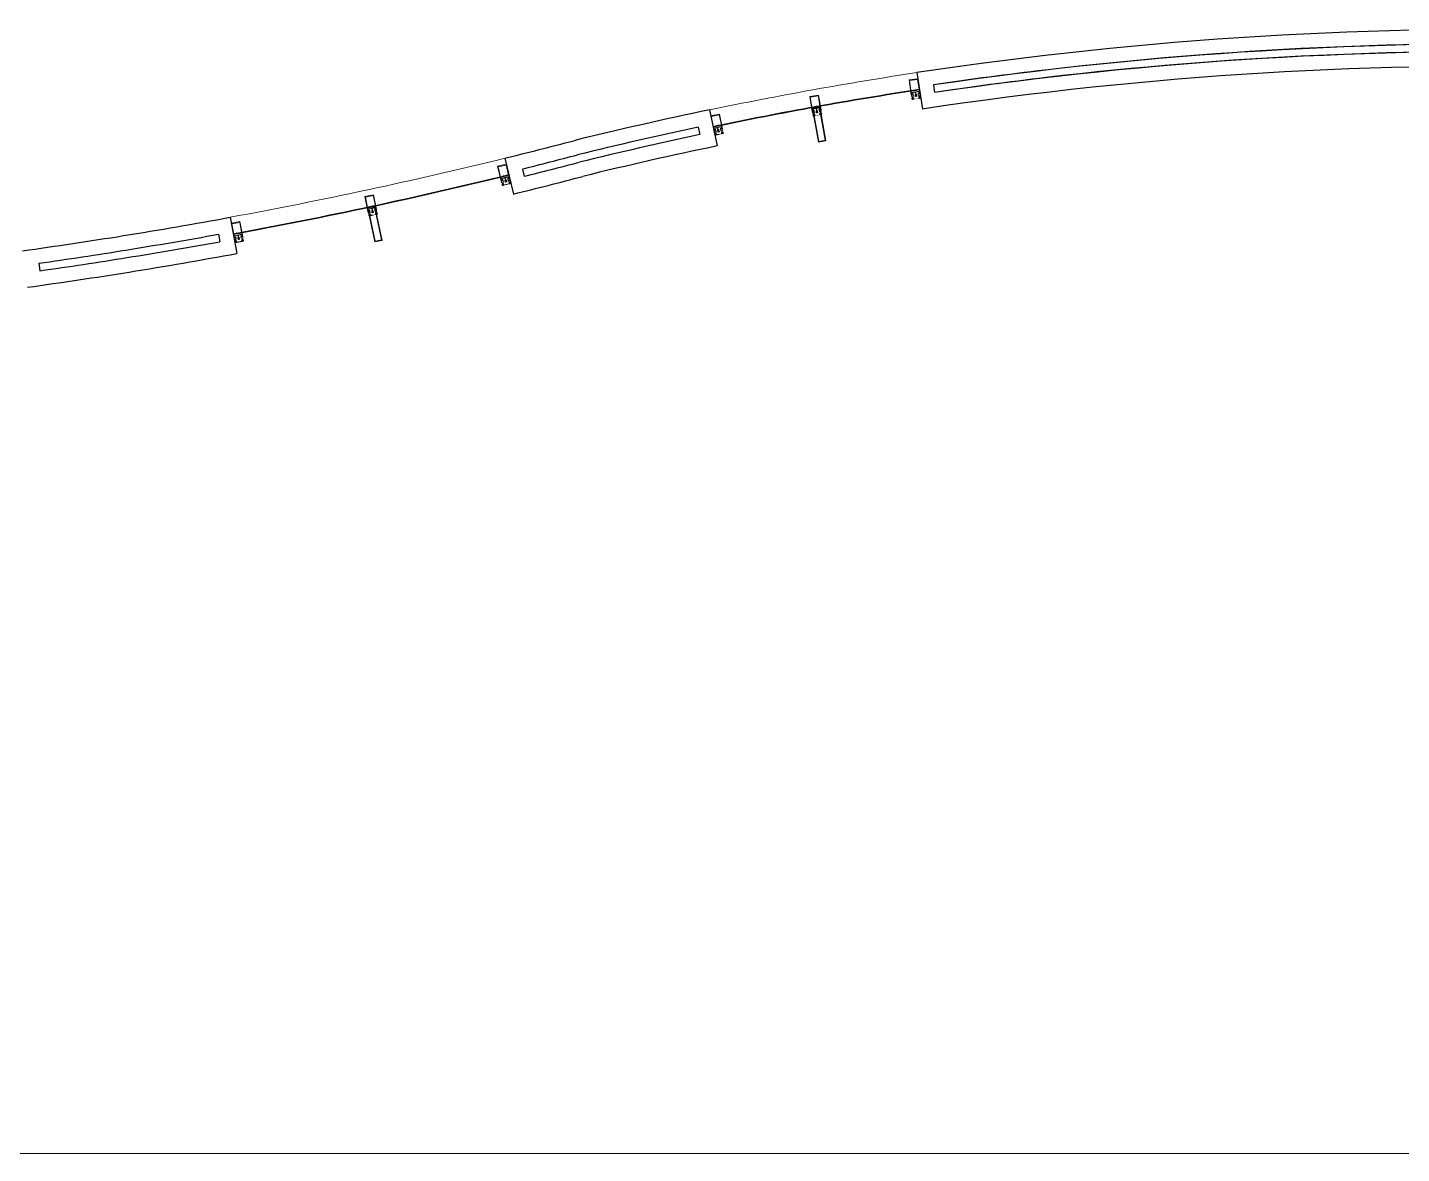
# Model space of a CAD drawing. Header units: millimetres. Extents: x 8275 to 147087, y -297470 to -191881.
# Drawn here: x 118333 to 130084, y -297470 to -287835 of the extents above; entities that cross this region are included whole.
import ezdxf

# ---------------------------------------------------------------- set-up
doc = ezdxf.new("R2010")
doc.units = ezdxf.units.MM
doc.header["$LTSCALE"] = 250
doc.header["$MEASUREMENT"] = 0
for name, color, linetype, lineweight in [('hatch', 9, 'Continuous', 0), ('text', 7, 'Continuous', 9), ('wall', 1, 'Continuous', 30), ('win', 4, 'Continuous', 20)]:
    doc.layers.add(name, color=color, linetype=linetype, lineweight=lineweight)

msp = doc.modelspace()

# ---------------------------------------------------------------- hatches: boundary and pattern name
at = {"layer": 'hatch', "extrusion": (0.000407132, -0.002658, 0.999996)}
h = msp.add_hatch(dxfattribs=at)
h.set_pattern_fill('AR-HBONE', color=256, scale=0.411184, style=0)
h.set_pattern_definition([(45, (-6682.123, -319044.1935), (2e-16, 2.326009148), [4.934210526, -1.64473684]), (135, (-6680.96, -319043.0304), (2e-16, 2.326009148), [4.934210526, -1.64473684])])
h.paths.add_polyline_path([(125901, -288437), (125902, -288439), (125907, -288439), (125907, -288437)], flags=16)
h.paths.add_polyline_path([(125965, -288428), (125965, -288430), (125960, -288431), (125960, -288429)], flags=16)
edge = h.paths.add_edge_path()
edge.add_arc((125914, -288450), 0.685, -171.291, 8.709, ccw=False)
edge.add_arc((125912, -288450), 0.685, -171.291, 8.709, ccw=False)
edge.add_arc((125911, -288450), 0.685, -171.291, 8.709, ccw=False)
edge.add_arc((125910, -288451), 0.685, -171.291, 8.709, ccw=False)
edge.add_arc((125908, -288451), 0.685, -171.291, 8.709, ccw=False)
edge.add_arc((125907, -288451), 0.685, -171.291, 8.709, ccw=False)
edge.add_arc((125906, -288451), 0.685, -171.291, 8.709, ccw=False)
edge.add_arc((125904, -288451), 0.685, -171.291, 8.709, ccw=False)
edge.add_arc((125903, -288452), 0.685, -171.291, 8.709, ccw=False)
edge.add_arc((125902, -288452), 0.685, -171.291, 8.709, ccw=False)
edge.add_arc((125900, -288452), 0.685, -171.291, 8.709, ccw=False)
edge.add_arc((125899, -288452), 0.685, -171.291, 8.709, ccw=False)
edge.add_line((125898, -288452), (125896, -288440))
edge.add_line((125896, -288440), (125900, -288440))
edge.add_line((125900, -288440), (125900, -288438))
edge.add_line((125900, -288438), (125898, -288438))
edge.add_line((125898, -288438), (125899, -288434))
edge.add_line((125899, -288434), (125908, -288433))
edge.add_line((125908, -288433), (125910, -288436))
edge.add_line((125910, -288436), (125909, -288436))
edge.add_line((125909, -288436), (125909, -288438))
edge.add_line((125909, -288438), (125913, -288438))
edge.add_line((125913, -288438), (125914, -288450))
edge.add_arc((125957, -288443), 0.685, 188.709, 368.709)
edge.add_arc((125958, -288443), 0.685, 188.709, 368.709)
edge.add_arc((125960, -288443), 0.685, 188.709, 368.709)
edge.add_arc((125961, -288443), 0.685, 188.709, 368.709)
edge.add_arc((125962, -288442), 0.685, 188.709, 368.709)
edge.add_arc((125964, -288442), 0.685, 188.709, 368.709)
edge.add_arc((125965, -288442), 0.685, 188.709, 368.709)
edge.add_arc((125967, -288442), 0.685, 188.709, 368.709)
edge.add_arc((125968, -288442), 0.685, 188.709, 368.709)
edge.add_arc((125969, -288441), 0.685, 188.709, 368.709)
edge.add_arc((125971, -288441), 0.685, 188.709, 368.709)
edge.add_arc((125972, -288441), 0.685, 188.709, 368.709)
edge.add_line((125973, -288441), (125971, -288429))
edge.add_line((125971, -288429), (125967, -288429))
edge.add_line((125967, -288429), (125967, -288427))
edge.add_line((125967, -288427), (125968, -288427))
edge.add_line((125968, -288427), (125966, -288424))
edge.add_line((125966, -288424), (125957, -288425))
edge.add_line((125957, -288425), (125956, -288429))
edge.add_line((125956, -288429), (125958, -288429))
edge.add_line((125958, -288429), (125958, -288431))
edge.add_line((125958, -288431), (125955, -288431))
edge.add_line((125955, -288431), (125956, -288443))
at = {"layer": 'hatch', "extrusion": (0.000474639, -0.002647, 0.999996)}
h = msp.add_hatch(dxfattribs=at)
h.set_pattern_fill('AR-HBONE', color=256, scale=0.411184, style=0)
h.set_pattern_definition([(45, (-6681.36, -319044.0773), (2e-16, 2.326009148), [4.934210526, -1.64473684]), (135, (-6680.197, -319042.9143), (2e-16, 2.326009148), [4.934210526, -1.64473684])])
h.paths.add_polyline_path([(125056, -288579), (125056, -288581), (125061, -288580), (125061, -288578)], flags=16)
h.paths.add_polyline_path([(125119, -288568), (125119, -288570), (125114, -288571), (125113, -288569)], flags=16)
edge = h.paths.add_edge_path()
edge.add_arc((125068, -288591), 0.685, -169.8327, 10.1673, ccw=False)
edge.add_arc((125067, -288591), 0.685, -169.8327, 10.1673, ccw=False)
edge.add_arc((125065, -288592), 0.685, -169.8327, 10.1673, ccw=False)
edge.add_arc((125064, -288592), 0.685, -169.8327, 10.1673, ccw=False)
edge.add_arc((125063, -288592), 0.685, -169.8327, 10.1673, ccw=False)
edge.add_arc((125061, -288592), 0.685, -169.8327, 10.1673, ccw=False)
edge.add_arc((125060, -288593), 0.685, -169.8327, 10.1673, ccw=False)
edge.add_arc((125059, -288593), 0.685, -169.8327, 10.1673, ccw=False)
edge.add_arc((125057, -288593), 0.685, -169.8327, 10.1673, ccw=False)
edge.add_arc((125056, -288593), 0.685, -169.8327, 10.1673, ccw=False)
edge.add_arc((125055, -288594), 0.685, -169.8327, 10.1673, ccw=False)
edge.add_arc((125053, -288594), 0.685, -169.8327, 10.1673, ccw=False)
edge.add_line((125053, -288594), (125050, -288582))
edge.add_line((125050, -288582), (125054, -288581))
edge.add_line((125054, -288581), (125054, -288579))
edge.add_line((125054, -288579), (125052, -288580))
edge.add_line((125052, -288580), (125053, -288576))
edge.add_line((125053, -288576), (125062, -288574))
edge.add_line((125062, -288574), (125064, -288577))
edge.add_line((125064, -288577), (125063, -288578))
edge.add_line((125063, -288578), (125063, -288580))
edge.add_line((125063, -288580), (125067, -288579))
edge.add_line((125067, -288579), (125069, -288591))
edge.add_arc((125111, -288583), 0.685, 190.1673, 370.1673)
edge.add_arc((125113, -288583), 0.685, 190.1673, 370.1673)
edge.add_arc((125114, -288583), 0.685, 190.1673, 370.1673)
edge.add_arc((125115, -288583), 0.685, 190.1673, 370.1673)
edge.add_arc((125117, -288582), 0.685, 190.1673, 370.1673)
edge.add_arc((125118, -288582), 0.685, 190.1673, 370.1673)
edge.add_arc((125119, -288582), 0.685, 190.1673, 370.1673)
edge.add_arc((125121, -288582), 0.685, 190.1673, 370.1673)
edge.add_arc((125122, -288581), 0.685, 190.1673, 370.1673)
edge.add_arc((125123, -288581), 0.685, 190.1673, 370.1673)
edge.add_arc((125125, -288581), 0.685, 190.1673, 370.1673)
edge.add_arc((125126, -288581), 0.685, 190.1673, 370.1673)
edge.add_line((125127, -288581), (125125, -288569))
edge.add_line((125125, -288569), (125121, -288569))
edge.add_line((125121, -288569), (125120, -288567))
edge.add_line((125120, -288567), (125122, -288567))
edge.add_line((125122, -288567), (125120, -288564))
edge.add_line((125120, -288564), (125111, -288565))
edge.add_line((125111, -288565), (125110, -288569))
edge.add_line((125110, -288569), (125112, -288569))
edge.add_line((125112, -288569), (125112, -288571))
edge.add_line((125112, -288571), (125108, -288572))
edge.add_line((125108, -288572), (125111, -288583))
at = {"layer": 'hatch', "extrusion": (0.000541891, -0.002634, 0.999996)}
h = msp.add_hatch(dxfattribs=at)
h.set_pattern_fill('AR-HBONE', color=256, scale=0.411184, style=0)
h.set_pattern_definition([(45, (-6680.5997, -319043.943), (2e-16, 2.326009148), [4.934210526, -1.64473684]), (135, (-6679.4367, -319042.78), (2e-16, 2.326009148), [4.934210526, -1.64473684])])
h.paths.add_polyline_path([(124214, -288743), (124214, -288745), (124220, -288744), (124219, -288742)], flags=16)
h.paths.add_polyline_path([(124277, -288730), (124277, -288732), (124272, -288733), (124272, -288731)], flags=16)
edge = h.paths.add_edge_path()
edge.add_arc((124227, -288755), 0.685, -168.3733, 11.6267, ccw=False)
edge.add_arc((124225, -288755), 0.685, -168.3733, 11.6267, ccw=False)
edge.add_arc((124224, -288755), 0.685, -168.3733, 11.6267, ccw=False)
edge.add_arc((124223, -288755), 0.685, -168.3733, 11.6267, ccw=False)
edge.add_arc((124221, -288756), 0.685, -168.3733, 11.6267, ccw=False)
edge.add_arc((124220, -288756), 0.685, -168.3733, 11.6267, ccw=False)
edge.add_arc((124219, -288756), 0.685, -168.3733, 11.6267, ccw=False)
edge.add_arc((124217, -288757), 0.685, -168.3733, 11.6267, ccw=False)
edge.add_arc((124216, -288757), 0.685, -168.3733, 11.6267, ccw=False)
edge.add_arc((124215, -288757), 0.685, -168.3733, 11.6267, ccw=False)
edge.add_arc((124213, -288757), 0.685, -168.3733, 11.6267, ccw=False)
edge.add_arc((124212, -288758), 0.685, -168.3733, 11.6267, ccw=False)
edge.add_line((124211, -288758), (124209, -288746))
edge.add_line((124209, -288746), (124213, -288745))
edge.add_line((124213, -288745), (124212, -288743))
edge.add_line((124212, -288743), (124211, -288743))
edge.add_line((124211, -288743), (124211, -288740))
edge.add_line((124211, -288740), (124220, -288738))
edge.add_line((124220, -288738), (124223, -288741))
edge.add_line((124223, -288741), (124221, -288741))
edge.add_line((124221, -288741), (124221, -288743))
edge.add_line((124221, -288743), (124225, -288743))
edge.add_line((124225, -288743), (124228, -288754))
edge.add_arc((124270, -288746), 0.685, 191.6267, 371.6267)
edge.add_arc((124271, -288745), 0.685, 191.6267, 371.6267)
edge.add_arc((124272, -288745), 0.685, 191.6267, 371.6267)
edge.add_arc((124274, -288745), 0.685, 191.6267, 371.6267)
edge.add_arc((124275, -288745), 0.685, 191.6267, 371.6267)
edge.add_arc((124276, -288744), 0.685, 191.6267, 371.6267)
edge.add_arc((124278, -288744), 0.685, 191.6267, 371.6267)
edge.add_arc((124279, -288744), 0.685, 191.6267, 371.6267)
edge.add_arc((124280, -288744), 0.685, 191.6267, 371.6267)
edge.add_arc((124282, -288743), 0.685, 191.6267, 371.6267)
edge.add_arc((124283, -288743), 0.685, 191.6267, 371.6267)
edge.add_arc((124284, -288743), 0.685, 191.6267, 371.6267)
edge.add_line((124285, -288743), (124283, -288731))
edge.add_line((124283, -288731), (124279, -288731))
edge.add_line((124279, -288731), (124278, -288729))
edge.add_line((124278, -288729), (124280, -288729))
edge.add_line((124280, -288729), (124278, -288726))
edge.add_line((124278, -288726), (124269, -288728))
edge.add_line((124269, -288728), (124268, -288732))
edge.add_line((124268, -288732), (124270, -288731))
edge.add_line((124270, -288731), (124270, -288733))
edge.add_line((124270, -288733), (124267, -288734))
edge.add_line((124267, -288734), (124269, -288746))
at = {"layer": 'hatch', "extrusion": (0.000637636, -0.002612, 0.999996)}
h = msp.add_hatch(dxfattribs=at)
h.set_pattern_fill('AR-HBONE', color=256, scale=0.411184, style=0)
h.set_pattern_definition([(45, (-6679.5174, -319043.7194), (2e-16, 2.326009148), [4.93421053, -1.64473684]), (135, (-6678.3543, -319042.5563), (2e-16, 2.326009148), [4.93421053, -1.64473684])])
h.paths.add_polyline_path([(122396, -289173), (122397, -289175), (122402, -289174), (122402, -289172)], flags=16)
h.paths.add_polyline_path([(122459, -289158), (122459, -289160), (122454, -289161), (122454, -289159)], flags=16)
edge = h.paths.add_edge_path()
edge.add_arc((122410, -289185), 0.685, -166.282, 13.718, ccw=False)
edge.add_arc((122408, -289185), 0.685, -166.282, 13.718, ccw=False)
edge.add_arc((122407, -289185), 0.685, -166.282, 13.718, ccw=False)
edge.add_arc((122406, -289186), 0.685, -166.282, 13.718, ccw=False)
edge.add_arc((122404, -289186), 0.685, -166.282, 13.718, ccw=False)
edge.add_arc((122403, -289186), 0.685, -166.282, 13.718, ccw=False)
edge.add_arc((122402, -289187), 0.685, -166.282, 13.718, ccw=False)
edge.add_arc((122400, -289187), 0.685, -166.282, 13.718, ccw=False)
edge.add_arc((122399, -289187), 0.685, -166.282, 13.718, ccw=False)
edge.add_arc((122398, -289188), 0.685, -166.282, 13.718, ccw=False)
edge.add_arc((122396, -289188), 0.685, -166.282, 13.718, ccw=False)
edge.add_arc((122395, -289188), 0.685, -166.282, 13.718, ccw=False)
edge.add_line((122394, -289188), (122392, -289177))
edge.add_line((122392, -289177), (122395, -289176))
edge.add_line((122395, -289176), (122395, -289174))
edge.add_line((122395, -289174), (122393, -289174))
edge.add_line((122393, -289174), (122394, -289170))
edge.add_line((122394, -289170), (122402, -289168))
edge.add_line((122402, -289168), (122405, -289171))
edge.add_line((122405, -289171), (122403, -289172))
edge.add_line((122403, -289172), (122404, -289174))
edge.add_line((122404, -289174), (122407, -289173))
edge.add_line((122407, -289173), (122410, -289184))
edge.add_arc((122452, -289174), 0.685, 193.718, 373.718)
edge.add_arc((122454, -289174), 0.685, 193.718, 373.718)
edge.add_arc((122455, -289174), 0.685, 193.718, 373.718)
edge.add_arc((122456, -289173), 0.685, 193.718, 373.718)
edge.add_arc((122458, -289173), 0.685, 193.718, 373.718)
edge.add_arc((122459, -289173), 0.685, 193.718, 373.718)
edge.add_arc((122460, -289172), 0.685, 193.718, 373.718)
edge.add_arc((122462, -289172), 0.685, 193.718, 373.718)
edge.add_arc((122463, -289172), 0.685, 193.718, 373.718)
edge.add_arc((122464, -289171), 0.685, 193.718, 373.718)
edge.add_arc((122466, -289171), 0.685, 193.718, 373.718)
edge.add_arc((122467, -289171), 0.685, 193.718, 373.718)
edge.add_line((122468, -289170), (122465, -289159))
edge.add_line((122465, -289159), (122461, -289160))
edge.add_line((122461, -289160), (122460, -289158))
edge.add_line((122460, -289158), (122462, -289157))
edge.add_line((122462, -289157), (122460, -289154))
edge.add_line((122460, -289154), (122451, -289156))
edge.add_line((122451, -289156), (122450, -289160))
edge.add_line((122450, -289160), (122452, -289160))
edge.add_line((122452, -289160), (122452, -289162))
edge.add_line((122452, -289162), (122449, -289163))
edge.add_line((122449, -289163), (122452, -289174))
at = {"layer": 'hatch', "extrusion": (0.000556707, -0.002631, 0.999996)}
h = msp.add_hatch(dxfattribs=at)
h.set_pattern_fill('AR-HBONE', color=256, scale=0.411184, style=0)
h.set_pattern_definition([(45, (-6680.4322, -319043.911), (2e-16, 2.326009148), [4.93421053, -1.64473684]), (135, (-6679.2692, -319042.748), (2e-16, 2.326009148), [4.93421053, -1.64473684])])
h.paths.add_polyline_path([(121256, -289434), (121257, -289436), (121262, -289435), (121262, -289433)], flags=16)
h.paths.add_polyline_path([(121319, -289421), (121320, -289423), (121314, -289424), (121314, -289422)], flags=16)
edge = h.paths.add_edge_path()
edge.add_arc((121269, -289446), 0.685, -168.0507, 11.9493, ccw=False)
edge.add_arc((121268, -289446), 0.685, -168.0507, 11.9493, ccw=False)
edge.add_arc((121267, -289446), 0.685, -168.0507, 11.9493, ccw=False)
edge.add_arc((121265, -289447), 0.685, -168.0507, 11.9493, ccw=False)
edge.add_arc((121264, -289447), 0.685, -168.0507, 11.9493, ccw=False)
edge.add_arc((121263, -289447), 0.685, -168.0507, 11.9493, ccw=False)
edge.add_arc((121261, -289448), 0.685, -168.0507, 11.9493, ccw=False)
edge.add_arc((121260, -289448), 0.685, -168.0507, 11.9493, ccw=False)
edge.add_arc((121259, -289448), 0.685, -168.0507, 11.9493, ccw=False)
edge.add_arc((121257, -289448), 0.685, -168.0507, 11.9493, ccw=False)
edge.add_arc((121256, -289449), 0.685, -168.0507, 11.9493, ccw=False)
edge.add_arc((121255, -289449), 0.685, -168.0507, 11.9493, ccw=False)
edge.add_line((121254, -289449), (121251, -289437))
edge.add_line((121251, -289437), (121255, -289436))
edge.add_line((121255, -289436), (121255, -289434))
edge.add_line((121255, -289434), (121253, -289435))
edge.add_line((121253, -289435), (121254, -289431))
edge.add_line((121254, -289431), (121263, -289429))
edge.add_line((121263, -289429), (121265, -289432))
edge.add_line((121265, -289432), (121263, -289433))
edge.add_line((121263, -289433), (121264, -289435))
edge.add_line((121264, -289435), (121268, -289434))
edge.add_line((121268, -289434), (121270, -289446))
edge.add_arc((121312, -289437), 0.685, 191.9493, 371.9493)
edge.add_arc((121314, -289436), 0.685, 191.9493, 371.9493)
edge.add_arc((121315, -289436), 0.685, 191.9493, 371.9493)
edge.add_arc((121316, -289436), 0.685, 191.9493, 371.9493)
edge.add_arc((121318, -289436), 0.685, 191.9493, 371.9493)
edge.add_arc((121319, -289435), 0.685, 191.9493, 371.9493)
edge.add_arc((121320, -289435), 0.685, 191.9493, 371.9493)
edge.add_arc((121322, -289435), 0.685, 191.9493, 371.9493)
edge.add_arc((121323, -289434), 0.685, 191.9493, 371.9493)
edge.add_arc((121324, -289434), 0.685, 191.9493, 371.9493)
edge.add_arc((121326, -289434), 0.685, 191.9493, 371.9493)
edge.add_arc((121327, -289434), 0.685, 191.9493, 371.9493)
edge.add_line((121328, -289433), (121325, -289422))
edge.add_line((121325, -289422), (121321, -289422))
edge.add_line((121321, -289422), (121321, -289420))
edge.add_line((121321, -289420), (121323, -289420))
edge.add_line((121323, -289420), (121320, -289417))
edge.add_line((121320, -289417), (121312, -289419))
edge.add_line((121312, -289419), (121311, -289423))
edge.add_line((121311, -289423), (121312, -289422))
edge.add_line((121312, -289422), (121313, -289424))
edge.add_line((121313, -289424), (121309, -289425))
edge.add_line((121309, -289425), (121312, -289437))
at = {"layer": 'hatch', "extrusion": (0.000492084, -0.002643, 0.999996)}
h = msp.add_hatch(dxfattribs=at)
h.set_pattern_fill('AR-HBONE', color=256, scale=0.411184, style=0)
h.set_pattern_definition([(45, (-6681.1627, -319044.0443), (2e-16, 2.326009148), [4.93421053, -1.64473684]), (135, (-6679.9997, -319042.8813), (2e-16, 2.326009148), [4.93421053, -1.64473684])])
h.paths.add_polyline_path([(120111, -289662), (120111, -289664), (120117, -289663), (120116, -289661)], flags=16)
h.paths.add_polyline_path([(120174, -289651), (120174, -289653), (120169, -289654), (120169, -289652)], flags=16)
edge = h.paths.add_edge_path()
edge.add_arc((120124, -289675), 0.685, -169.4548, 10.5452, ccw=False)
edge.add_arc((120122, -289675), 0.685, -169.4548, 10.5452, ccw=False)
edge.add_arc((120121, -289675), 0.685, -169.4548, 10.5452, ccw=False)
edge.add_arc((120120, -289675), 0.685, -169.4548, 10.5452, ccw=False)
edge.add_arc((120118, -289676), 0.685, -169.4548, 10.5452, ccw=False)
edge.add_arc((120117, -289676), 0.685, -169.4548, 10.5452, ccw=False)
edge.add_arc((120115, -289676), 0.685, -169.4548, 10.5452, ccw=False)
edge.add_arc((120114, -289676), 0.685, -169.4548, 10.5452, ccw=False)
edge.add_arc((120113, -289677), 0.685, -169.4548, 10.5452, ccw=False)
edge.add_arc((120111, -289677), 0.685, -169.4548, 10.5452, ccw=False)
edge.add_arc((120110, -289677), 0.685, -169.4548, 10.5452, ccw=False)
edge.add_arc((120109, -289677), 0.685, -169.4548, 10.5452, ccw=False)
edge.add_line((120108, -289677), (120106, -289665))
edge.add_line((120106, -289665), (120110, -289665))
edge.add_line((120110, -289665), (120109, -289663))
edge.add_line((120109, -289663), (120107, -289663))
edge.add_line((120107, -289663), (120108, -289659))
edge.add_line((120108, -289659), (120117, -289658))
edge.add_line((120117, -289658), (120120, -289661))
edge.add_line((120120, -289661), (120118, -289661))
edge.add_line((120118, -289661), (120118, -289663))
edge.add_line((120118, -289663), (120122, -289662))
edge.add_line((120122, -289662), (120124, -289674))
edge.add_arc((120167, -289666), 0.685, 190.5452, 370.5452)
edge.add_arc((120168, -289666), 0.685, 190.5452, 370.5452)
edge.add_arc((120169, -289666), 0.685, 190.5452, 370.5452)
edge.add_arc((120171, -289666), 0.685, 190.5452, 370.5452)
edge.add_arc((120172, -289665), 0.685, 190.5452, 370.5452)
edge.add_arc((120173, -289665), 0.685, 190.5452, 370.5452)
edge.add_arc((120175, -289665), 0.685, 190.5452, 370.5452)
edge.add_arc((120176, -289665), 0.685, 190.5452, 370.5452)
edge.add_arc((120177, -289664), 0.685, 190.5452, 370.5452)
edge.add_arc((120179, -289664), 0.685, 190.5452, 370.5452)
edge.add_arc((120180, -289664), 0.685, 190.5452, 370.5452)
edge.add_arc((120181, -289664), 0.685, 190.5452, 370.5452)
edge.add_line((120182, -289664), (120180, -289652))
edge.add_line((120180, -289652), (120176, -289652))
edge.add_line((120176, -289652), (120176, -289650))
edge.add_line((120176, -289650), (120177, -289650))
edge.add_line((120177, -289650), (120175, -289647))
edge.add_line((120175, -289647), (120166, -289649))
edge.add_line((120166, -289649), (120165, -289652))
edge.add_line((120165, -289652), (120167, -289652))
edge.add_line((120167, -289652), (120167, -289654))
edge.add_line((120167, -289654), (120164, -289655))
edge.add_line((120164, -289655), (120166, -289667))

# ---------------------------------------------------------------- linework, layer by layer
at = {"layer": 'text', "linetype": 'ByBlock', "ltscale": 100, "elevation": -15927}
msp.add_lwpolyline([(8275, -262122), (143047, -262122), (143047, -297470), (8275, -297470)], close=True, dxfattribs=at)
at = {"layer": 'wall'}
for p, q in [((125939, -288221, -11301), (125986, -288533, -11301)), ((126062, -288202, -11301), (126062, -288203, -11301)), ((126062, -288202, -11301), (126062, -288203, -11301)), ((126081, -288326, -11301), (126091, -288391, -11301)), ((126081, -288326, -11301), (126091, -288391, -11301)), ((124044, -288566, -11301), (124044, -288566, -11301)), ((124166, -288540, -11301), (124231, -288848, -11301)), ((123379, -288714, -11301), (123379, -288714, -11301)), ((124069, -288688, -11301), (124083, -288752, -11301)), ((124069, -288688, -11301), (124083, -288752, -11301)), ((122415, -288954, -11301), (122490, -289260, -11301)), ((122566, -289046, -11301), (122581, -289109, -11301)), ((122566, -289046, -11301), (122581, -289109, -11301)), ((120067, -289459, -11301), (120124, -289769, -11301)), ((119967, -289604, -11301), (119979, -289668, -11301)), ((119967, -289604, -11301), (119979, -289668, -11301)), ((118431, -289852, -11301), (118440, -289917, -11301)), ((118431, -289852, -11301), (118440, -289917, -11301)), ((120001, -289791, -11301), (120001, -289791, -11301)), ((120001, -289791, -11301), (120001, -289791, -11301)), ((118457, -290041, -11301), (118457, -290041, -11301))]:
    msp.add_line(p, q, dxfattribs=at)
for centre, radius, start, end in [((130883, -321027, -11301), 33176, 88.3608, 98.571), ((130883, -321027, -11301), 33051, 88.5714, 98.3546), ((130858, -320645, -11301), 32670, 88.5099, 96.7185), ((130883, -321027, -11301), 32986, 88.5686, 98.3541), ((130858, -320645, -11301), 32605, 88.5069, 96.7185), ((130883, -321027, -11301), 32861, 88.3451, 98.571), ((130858, -320645, -11301), 32670, 96.7185, 98.4076), ((130858, -320645, -11301), 32605, 96.7185, 98.4071), ((130858, -320645, -11301), 32795, 101.7731, 103.8535), ((130858, -320645, -11301), 32670, 101.9924, 103.8535), ((130858, -320645, -11301), 32670, 101.9924, 103.8535), ((112688, -249428, -11301), 40705, 283.8239, 284.6818), ((130858, -320645, -11301), 32605, 101.9928, 103.8495), ((130858, -320645, -11301), 32605, 101.9928, 103.8495), ((112688, -249428, -11301), 40830, 283.9993, 284.6818), ((112688, -249428, -11301), 40830, 283.9993, 284.6818), ((130858, -320645, -11301), 32480, 101.7731, 103.8495), ((112688, -249428, -11301), 40895, 283.999, 284.6786), ((112688, -249428, -11301), 40895, 283.999, 284.6786), ((112688, -249428, -11301), 41020, 283.8239, 284.6786), ((112688, -249428, -11301), 40705, 279.1392, 280.4438), ((112688, -249428, -11301), 40705, 277.9093, 279.1392), ((112688, -249428, -11301), 40830, 279.1392, 280.2684), ((112688, -249428, -11301), 40830, 279.1392, 280.2684), ((112688, -249428, -11301), 40830, 278.0847, 279.1392), ((112688, -249428, -11301), 40830, 278.0847, 279.1392), ((112688, -249428, -11301), 40895, 279.1392, 280.2687), ((112688, -249428, -11301), 40895, 279.1392, 280.2687), ((112688, -249428, -11301), 41020, 279.1392, 280.4438), ((112688, -249428, -11301), 40895, 278.0845, 279.1392), ((112688, -249428, -11301), 40895, 278.0845, 279.1392), ((112688, -249428, -11301), 41020, 277.9093, 279.1392)]:
    msp.add_arc(centre, radius, start, end, dxfattribs=at)
at = {"layer": 'win', "extrusion": (0.000407132, -0.002658, 0.999996)}
for p, q in [((125934, -288365, -11301), (125933, -288367, -11301)), ((125912, -288369, -11301), (125914, -288370, -11301)), ((125915, -288375, -11301), (125913, -288377, -11301)), ((125914, -288370, -11301), (125915, -288375, -11301)), ((125933, -288367, -11301), (125934, -288372, -11301)), ((125934, -288372, -11301), (125935, -288373, -11301))]:
    msp.add_line(p, q, dxfattribs=at)
at = {"layer": 'win', "extrusion": (0.000474639, -0.002647, 0.999996)}
for p, q in [((125064, -288510, -11301), (125066, -288511, -11301)), ((125066, -288511, -11301), (125067, -288516, -11301)), ((125067, -288516, -11301), (125066, -288518, -11301)), ((125086, -288506, -11301), (125085, -288508, -11301)), ((125085, -288508, -11301), (125086, -288513, -11301)), ((125086, -288513, -11301), (125087, -288514, -11301))]:
    msp.add_line(p, q, dxfattribs=at)
at = {"layer": 'win', "extrusion": (0.000541891, -0.002634, 0.999996)}
for p, q in [((124221, -288674, -11301), (124223, -288675, -11301)), ((124223, -288675, -11301), (124224, -288680, -11301)), ((124224, -288680, -11301), (124223, -288682, -11301)), ((124243, -288669, -11301), (124241, -288671, -11301)), ((124241, -288671, -11301), (124243, -288676, -11301)), ((124243, -288676, -11301), (124244, -288677, -11301))]:
    msp.add_line(p, q, dxfattribs=at)
at = {"layer": 'win', "extrusion": (0.000637636, -0.002612, 0.999996)}
for p, q in [((122401, -289103, -11301), (122403, -289104, -11301)), ((122403, -289104, -11301), (122404, -289110, -11301)), ((122404, -289110, -11301), (122403, -289111, -11301)), ((122422, -289098, -11301), (122421, -289100, -11301)), ((122421, -289100, -11301), (122422, -289105, -11301)), ((122422, -289105, -11301), (122424, -289106, -11301))]:
    msp.add_line(p, q, dxfattribs=at)
at = {"layer": 'win', "extrusion": (0.000556707, -0.002631, 0.999996)}
for p, q in [((121263, -289365, -11301), (121265, -289366, -11301)), ((121265, -289366, -11301), (121266, -289371, -11301)), ((121266, -289371, -11301), (121265, -289373, -11301)), ((121285, -289360, -11301), (121284, -289362, -11301)), ((121284, -289362, -11301), (121285, -289367, -11301)), ((121285, -289367, -11301), (121286, -289368, -11301))]:
    msp.add_line(p, q, dxfattribs=at)
at = {"layer": 'win', "extrusion": (0.000492084, -0.002643, 0.999996)}
for p, q in [((120119, -289593, -11301), (120121, -289594, -11301)), ((120121, -289594, -11301), (120122, -289600, -11301)), ((120122, -289600, -11301), (120121, -289601, -11301)), ((120141, -289589, -11301), (120140, -289591, -11301)), ((120140, -289591, -11301), (120141, -289596, -11301)), ((120141, -289596, -11301), (120142, -289597, -11301))]:
    msp.add_line(p, q, dxfattribs=at)
at = {"layer": 'win', "extrusion": (0.000407132, -0.002658, 0.999996), "elevation": -10455}
msp.add_lwpolyline([(125938, -288443), (125938, -288444), (125938, -288444), (125938, -288447), (125939, -288448), (125938, -288448), (125939, -288451), (125939, -288451, 0.960671), (125943, -288451), (125941, -288438, 0.198912), (125940, -288437), (125936, -288434, -0.198912), (125935, -288432), (125933, -288417), (125963, -288412, -0.414214), (125966, -288414), (125966, -288418, -0.414214), (125964, -288421), (125956, -288422, 0.414214), (125954, -288425), (125955, -288431), (125958, -288431), (125958, -288429), (125956, -288429), (125956, -288426), (125968, -288424), (125968, -288427), (125967, -288427), (125967, -288429), (125971, -288429), (125951, -288302), (125877, -288313), (125896, -288440), (125900, -288440), (125900, -288438), (125898, -288438), (125898, -288435), (125910, -288433), (125910, -288436), (125908, -288436), (125909, -288438), (125913, -288438), (125912, -288431, 0.414214), (125909, -288429), (125900, -288431, -0.414214), (125897, -288429), (125897, -288425, -0.414214), (125899, -288422), (125929, -288417), (125931, -288433, -0.198912), (125931, -288435), (125928, -288439, 0.198912), (125928, -288440), (125929, -288453, 0.960671), (125933, -288452), (125933, -288452), (125933, -288449), (125932, -288449), (125933, -288448), (125932, -288445), (125932, -288445), (125932, -288444), (125932, -288442), (125931, -288441), (125934, -288437), (125938, -288440), (125937, -288441)], format="xyb", close=True, dxfattribs=at)
for points in [[(125880, -288318), (125896, -288420), (125965, -288409), (125949, -288308)], [(125901, -288437), (125902, -288439), (125907, -288439), (125907, -288437)], [(125965, -288428), (125965, -288430), (125960, -288431), (125960, -288429)]]:
    msp.add_lwpolyline(points, close=True, dxfattribs=at)
at = {"layer": 'win', "extrusion": (0.000474639, -0.002647, 0.999996), "elevation": -10459}
msp.add_lwpolyline([(125092, -288584), (125092, -288584), (125092, -288585), (125093, -288588), (125093, -288588), (125093, -288589), (125093, -288592), (125094, -288592, 0.960671), (125097, -288591), (125095, -288579, 0.198912), (125094, -288577), (125090, -288575, -0.198912), (125089, -288573), (125086, -288557), (125116, -288552, -0.414214), (125119, -288554), (125120, -288558, -0.414214), (125118, -288561), (125109, -288562, 0.414214), (125107, -288565), (125108, -288572), (125112, -288571), (125112, -288569), (125110, -288569), (125109, -288566), (125122, -288564), (125122, -288567), (125120, -288567), (125121, -288569), (125125, -288569), (125102, -288442), (125028, -288455), (125050, -288582), (125054, -288581), (125054, -288579), (125052, -288580), (125051, -288576), (125064, -288574), (125064, -288577), (125062, -288578), (125063, -288580), (125067, -288579), (125065, -288573, 0.414214), (125063, -288571), (125054, -288572, -0.414214), (125051, -288570), (125050, -288566, -0.414214), (125052, -288563), (125082, -288558), (125085, -288574, -0.198912), (125085, -288575), (125082, -288579, 0.198912), (125082, -288581), (125084, -288594, 0.960671), (125087, -288593), (125088, -288593), (125087, -288590), (125087, -288589), (125087, -288589), (125087, -288586), (125086, -288586), (125086, -288585), (125086, -288582), (125085, -288582), (125088, -288578), (125092, -288581), (125091, -288581)], format="xyb", close=True, dxfattribs=at)
for points in [[(125031, -288460), (125049, -288561), (125118, -288549), (125100, -288448)], [(125056, -288579), (125056, -288581), (125061, -288580), (125061, -288578)], [(125119, -288568), (125119, -288570), (125114, -288571), (125113, -288569)]]:
    msp.add_lwpolyline(points, close=True, dxfattribs=at)
at = {"layer": 'win', "extrusion": (0.000407132, -0.002658, 0.999996), "elevation": -10455}
for points in [[(125914, -288450, -1), (125913, -288450, -1), (125912, -288450, -1), (125910, -288451, -1), (125909, -288451, -1), (125908, -288451, -1), (125906, -288451, -1), (125905, -288451, -1), (125904, -288452, -1), (125902, -288452, -1), (125901, -288452, -1), (125900, -288452, -1), (125898, -288452), (125896, -288440), (125900, -288440), (125900, -288438), (125898, -288438), (125899, -288434), (125908, -288433), (125910, -288436), (125908, -288436), (125909, -288438), (125913, -288438), (125914, -288450)], [(125956, -288443, 1), (125958, -288443, 1), (125959, -288443, 1), (125960, -288443, 1), (125962, -288443, 1), (125963, -288442, 1), (125964, -288442, 1), (125966, -288442, 1), (125967, -288442, 1), (125969, -288442, 1), (125970, -288441, 1), (125971, -288441, 1), (125973, -288441), (125971, -288429), (125967, -288429), (125967, -288427), (125968, -288427), (125966, -288424), (125957, -288425), (125956, -288429), (125958, -288429), (125958, -288431), (125955, -288431), (125956, -288443)]]:
    msp.add_lwpolyline(points, format="xyb", dxfattribs=at)
at = {"layer": 'win', "extrusion": (0.000541891, -0.002634, 0.999996), "elevation": -10464}
msp.add_lwpolyline([(124250, -288747), (124251, -288747), (124251, -288748), (124251, -288751), (124252, -288751), (124251, -288752), (124252, -288754), (124253, -288755, 0.960671), (124256, -288754), (124253, -288742, 0.198912), (124252, -288740), (124248, -288737, -0.198912), (124247, -288736), (124244, -288720), (124274, -288714, -0.414214), (124277, -288716), (124278, -288720, -0.414214), (124276, -288723), (124267, -288725, 0.414214), (124265, -288728), (124267, -288734), (124270, -288733), (124270, -288731), (124268, -288732), (124268, -288728), (124280, -288726), (124280, -288729), (124279, -288729), (124279, -288731), (124283, -288731), (124257, -288605), (124183, -288620), (124209, -288746), (124213, -288745), (124212, -288743), (124210, -288743), (124210, -288740), (124222, -288738), (124223, -288741), (124221, -288741), (124221, -288743), (124225, -288743), (124224, -288736, 0.414214), (124221, -288734), (124212, -288736, -0.414214), (124209, -288734), (124208, -288730, -0.414214), (124210, -288727), (124240, -288721), (124243, -288737, -0.198912), (124243, -288739), (124240, -288742, 0.198912), (124240, -288744), (124243, -288757, 0.960671), (124246, -288756), (124247, -288755), (124246, -288753), (124245, -288752), (124246, -288752), (124245, -288749), (124245, -288749), (124245, -288748), (124244, -288745), (124244, -288745), (124246, -288741), (124250, -288744), (124250, -288744)], format="xyb", close=True, dxfattribs=at)
for points in [[(124187, -288625), (124207, -288725), (124276, -288711), (124255, -288611)], [(124214, -288743), (124214, -288745), (124220, -288744), (124219, -288742)], [(124277, -288730), (124277, -288732), (124272, -288733), (124272, -288731)]]:
    msp.add_lwpolyline(points, close=True, dxfattribs=at)
at = {"layer": 'win', "extrusion": (-7.53904e-06, 4.20379e-05, 1), "elevation": -11314}
for points in [[(125161, -288803), (125108, -288508), (125044, -288519), (125097, -288815)], [(125155, -288799), (125104, -288514), (125050, -288524), (125101, -288809)]]:
    msp.add_lwpolyline(points, close=True, dxfattribs=at)
at = {"layer": 'win', "extrusion": (0.000474639, -0.002647, 0.999996), "elevation": -10459}
for points in [[(125069, -288591, -1), (125067, -288591, -1), (125066, -288592, -1), (125065, -288592, -1), (125063, -288592, -1), (125062, -288592, -1), (125061, -288593, -1), (125059, -288593, -1), (125058, -288593, -1), (125057, -288593, -1), (125055, -288593, -1), (125054, -288594, -1), (125053, -288594), (125050, -288582), (125054, -288581), (125054, -288579), (125052, -288580), (125053, -288576), (125062, -288574), (125064, -288577), (125062, -288578), (125063, -288580), (125067, -288579), (125069, -288591)], [(125111, -288583, 1), (125112, -288583, 1), (125113, -288583, 1), (125115, -288583, 1), (125116, -288583, 1), (125117, -288582, 1), (125119, -288582, 1), (125120, -288582, 1), (125121, -288582, 1), (125123, -288581, 1), (125124, -288581, 1), (125125, -288581, 1), (125127, -288581), (125125, -288569), (125121, -288569), (125120, -288567), (125122, -288567), (125120, -288564), (125111, -288565), (125110, -288569), (125112, -288569), (125112, -288571), (125108, -288572), (125111, -288583)]]:
    msp.add_lwpolyline(points, format="xyb", dxfattribs=at)
at = {"layer": 'win', "extrusion": (0.000541891, -0.002634, 0.999996), "elevation": -10464}
for points in [[(124228, -288754, -1), (124226, -288755, -1), (124225, -288755, -1), (124223, -288755, -1), (124222, -288756, -1), (124221, -288756, -1), (124219, -288756, -1), (124218, -288756, -1), (124217, -288757, -1), (124215, -288757, -1), (124214, -288757, -1), (124213, -288758, -1), (124211, -288758), (124209, -288746), (124213, -288745), (124212, -288743), (124211, -288743), (124211, -288740), (124220, -288738), (124223, -288741), (124221, -288741), (124221, -288743), (124225, -288743), (124228, -288754)], [(124269, -288746, 1), (124270, -288746, 1), (124272, -288745, 1), (124273, -288745, 1), (124274, -288745, 1), (124276, -288744, 1), (124277, -288744, 1), (124278, -288744, 1), (124280, -288744, 1), (124281, -288743, 1), (124282, -288743, 1), (124284, -288743, 1), (124285, -288743), (124283, -288731), (124279, -288731), (124278, -288729), (124280, -288729), (124278, -288726), (124269, -288728), (124268, -288732), (124270, -288731), (124270, -288733), (124267, -288734), (124269, -288746)]]:
    msp.add_lwpolyline(points, format="xyb", dxfattribs=at)
at = {"layer": 'win', "extrusion": (0.000637636, -0.002612, 0.999996), "elevation": -10472}
msp.add_lwpolyline([(122433, -289176), (122434, -289176), (122433, -289177), (122434, -289180), (122435, -289180), (122434, -289181), (122435, -289183), (122435, -289184, 0.960671), (122439, -289183), (122436, -289171, 0.198912), (122435, -289169), (122431, -289167, -0.198912), (122430, -289165), (122426, -289150), (122455, -289143, -0.414214), (122458, -289144), (122459, -289148, -0.414214), (122458, -289151), (122449, -289153, 0.414214), (122447, -289156), (122449, -289163), (122452, -289162), (122452, -289160), (122450, -289160), (122449, -289157), (122461, -289154), (122462, -289157), (122460, -289158), (122461, -289160), (122465, -289159), (122434, -289034), (122361, -289051), (122391, -289177), (122395, -289176), (122395, -289174), (122393, -289174), (122392, -289171), (122404, -289168), (122405, -289171), (122403, -289172), (122404, -289174), (122407, -289173), (122406, -289166, 0.414214), (122403, -289165), (122394, -289167, -0.414214), (122391, -289165), (122390, -289161, -0.414214), (122392, -289158), (122422, -289151), (122426, -289166, -0.198912), (122425, -289168), (122423, -289172, 0.198912), (122423, -289174), (122426, -289186, 0.960671), (122429, -289185), (122429, -289185), (122429, -289182), (122428, -289182), (122429, -289181), (122428, -289178), (122427, -289178), (122428, -289177), (122427, -289175), (122426, -289174), (122429, -289170), (122433, -289173), (122432, -289173)], format="xyb", close=True, dxfattribs=at)
for points in [[(122365, -289056), (122389, -289156), (122457, -289139), (122433, -289040)], [(122396, -289173), (122397, -289175), (122402, -289174), (122402, -289172)], [(122459, -289158), (122459, -289160), (122454, -289161), (122454, -289159)]]:
    msp.add_lwpolyline(points, close=True, dxfattribs=at)
for points in [[(122410, -289184, -1), (122409, -289185, -1), (122408, -289185, -1), (122406, -289185, -1), (122405, -289186, -1), (122404, -289186, -1), (122402, -289186, -1), (122401, -289187, -1), (122400, -289187, -1), (122398, -289187, -1), (122397, -289188, -1), (122396, -289188, -1), (122394, -289188), (122392, -289177), (122395, -289176), (122395, -289174), (122393, -289174), (122394, -289170), (122402, -289168), (122405, -289171), (122403, -289172), (122404, -289174), (122407, -289173), (122410, -289184)], [(122452, -289174, 1), (122453, -289174, 1), (122454, -289174, 1), (122456, -289173, 1), (122457, -289173, 1), (122458, -289173, 1), (122460, -289172, 1), (122461, -289172, 1), (122462, -289172, 1), (122464, -289171, 1), (122465, -289171, 1), (122466, -289171, 1), (122468, -289170), (122465, -289159), (122461, -289160), (122460, -289158), (122462, -289157), (122460, -289154), (122451, -289156), (122450, -289160), (122452, -289160), (122452, -289162), (122449, -289163), (122452, -289174)]]:
    msp.add_lwpolyline(points, format="xyb", dxfattribs=at)
at = {"layer": 'win', "extrusion": (0.000556707, -0.002631, 0.999996), "elevation": -10465}
msp.add_lwpolyline([(121293, -289438), (121294, -289438), (121293, -289439), (121294, -289442), (121294, -289442), (121294, -289443), (121294, -289445), (121295, -289446, 0.960671), (121299, -289445), (121296, -289433, 0.198912), (121295, -289431), (121291, -289429, -0.198912), (121290, -289427), (121287, -289412), (121316, -289405, -0.414214), (121319, -289407), (121320, -289411, -0.414214), (121318, -289414), (121310, -289416, 0.414214), (121308, -289419), (121309, -289425), (121313, -289424), (121312, -289422), (121311, -289423), (121310, -289419), (121322, -289417), (121323, -289420), (121321, -289420), (121321, -289422), (121325, -289422), (121298, -289296), (121225, -289311), (121251, -289437), (121255, -289436), (121255, -289434), (121253, -289435), (121252, -289431), (121264, -289429), (121265, -289432), (121263, -289433), (121264, -289435), (121267, -289434), (121266, -289428, 0.414214), (121263, -289426), (121255, -289427, -0.414214), (121252, -289426), (121251, -289422, -0.414214), (121253, -289419), (121283, -289412), (121286, -289428, -0.198912), (121285, -289430), (121283, -289434, 0.198912), (121283, -289436), (121285, -289448, 0.960671), (121289, -289447), (121289, -289447), (121289, -289444), (121288, -289443), (121288, -289443), (121288, -289440), (121287, -289440), (121288, -289439), (121287, -289436), (121286, -289436), (121289, -289432), (121293, -289435), (121292, -289435)], format="xyb", close=True, dxfattribs=at)
for points in [[(121229, -289316), (121250, -289417), (121318, -289402), (121297, -289302)], [(121256, -289434), (121257, -289436), (121262, -289435), (121262, -289433)], [(121319, -289421), (121320, -289423), (121314, -289424), (121314, -289422)]]:
    msp.add_lwpolyline(points, close=True, dxfattribs=at)
at = {"layer": 'win', "extrusion": (-8.84258e-06, 4.17831e-05, 1), "elevation": -11314}
for points in [[(121367, -289656), (121304, -289362), (121241, -289375), (121303, -289669)], [(121361, -289652), (121301, -289368), (121247, -289379), (121307, -289663)]]:
    msp.add_lwpolyline(points, close=True, dxfattribs=at)
at = {"layer": 'win', "extrusion": (0.000556707, -0.002631, 0.999996), "elevation": -10465}
for points in [[(121270, -289446, -1), (121269, -289446, -1), (121267, -289446, -1), (121266, -289447, -1), (121265, -289447, -1), (121263, -289447, -1), (121262, -289447, -1), (121261, -289448, -1), (121259, -289448, -1), (121258, -289448, -1), (121257, -289449, -1), (121255, -289449, -1), (121254, -289449), (121251, -289437), (121255, -289436), (121255, -289434), (121253, -289435), (121254, -289431), (121263, -289429), (121265, -289432), (121263, -289433), (121264, -289435), (121268, -289434), (121270, -289446)], [(121312, -289437, 1), (121313, -289437, 1), (121314, -289436, 1), (121316, -289436, 1), (121317, -289436, 1), (121318, -289435, 1), (121320, -289435, 1), (121321, -289435, 1), (121322, -289435, 1), (121324, -289434, 1), (121325, -289434, 1), (121326, -289434, 1), (121328, -289433), (121325, -289422), (121321, -289422), (121321, -289420), (121323, -289420), (121320, -289417), (121312, -289419), (121311, -289423), (121312, -289422), (121313, -289424), (121309, -289425), (121312, -289437)]]:
    msp.add_lwpolyline(points, format="xyb", dxfattribs=at)
at = {"layer": 'win', "extrusion": (0.000492084, -0.002643, 0.999996), "elevation": -10461}
msp.add_lwpolyline([(120147, -289667), (120148, -289668), (120147, -289668), (120148, -289671), (120149, -289671), (120148, -289672), (120149, -289675), (120149, -289675, 0.960671), (120153, -289674), (120150, -289662, 0.198912), (120149, -289660), (120146, -289658, -0.198912), (120144, -289656), (120142, -289641), (120172, -289635, -0.414214), (120174, -289637), (120175, -289641, -0.414214), (120173, -289644), (120165, -289645, 0.414214), (120163, -289648), (120164, -289655), (120167, -289654), (120167, -289652), (120165, -289652), (120165, -289649), (120177, -289647), (120177, -289650), (120176, -289650), (120176, -289652), (120180, -289652), (120156, -289525), (120082, -289539), (120106, -289665), (120110, -289665), (120109, -289663), (120107, -289663), (120107, -289660), (120119, -289657), (120120, -289661), (120118, -289661), (120118, -289663), (120122, -289662), (120121, -289656, 0.414214), (120118, -289654), (120109, -289656, -0.414214), (120106, -289654), (120106, -289650, -0.414214), (120108, -289647), (120138, -289641), (120140, -289657, -0.198912), (120140, -289659), (120137, -289663, 0.198912), (120137, -289665), (120139, -289677, 0.960671), (120143, -289676), (120143, -289676), (120143, -289673), (120142, -289673), (120143, -289672), (120142, -289669), (120141, -289669), (120142, -289668), (120141, -289666), (120141, -289665), (120143, -289661), (120147, -289664), (120147, -289665)], format="xyb", close=True, dxfattribs=at)
for points in [[(120086, -289544), (120105, -289645), (120173, -289632), (120155, -289531)], [(120111, -289662), (120111, -289664), (120117, -289663), (120116, -289661)], [(120174, -289651), (120174, -289653), (120169, -289654), (120169, -289652)]]:
    msp.add_lwpolyline(points, close=True, dxfattribs=at)
for points in [[(120124, -289674, -1), (120123, -289675, -1), (120122, -289675, -1), (120120, -289675, -1), (120119, -289675, -1), (120117, -289676, -1), (120116, -289676, -1), (120115, -289676, -1), (120113, -289676, -1), (120112, -289677, -1), (120111, -289677, -1), (120109, -289677, -1), (120108, -289677), (120106, -289665), (120110, -289665), (120109, -289663), (120107, -289663), (120108, -289659), (120117, -289658), (120120, -289661), (120118, -289661), (120118, -289663), (120122, -289662), (120124, -289674)], [(120166, -289667, 1), (120167, -289666, 1), (120169, -289666, 1), (120170, -289666, 1), (120171, -289666, 1), (120173, -289665, 1), (120174, -289665, 1), (120175, -289665, 1), (120177, -289665, 1), (120178, -289664, 1), (120179, -289664, 1), (120181, -289664, 1), (120182, -289664), (120180, -289652), (120176, -289652), (120176, -289650), (120177, -289650), (120175, -289647), (120166, -289649), (120165, -289652), (120167, -289652), (120167, -289654), (120164, -289655), (120166, -289667)]]:
    msp.add_lwpolyline(points, format="xyb", dxfattribs=at)
at = {"layer": 'win'}
for centre, radius, start, end in [((130858, -320645, -11301), 32795, 98.6268, 101.7731), ((130858, -320645, -11301), 32651, 98.6268, 101.7731), ((130858, -320645, -11301), 32650, 98.6268, 101.7731), ((130858, -320645, -11301), 32649, 98.6268, 101.7731), ((130858, -320645, -11301), 32648, 98.6268, 101.7731), ((130858, -320645, -11301), 32646, 98.6268, 101.7731), ((130858, -320645, -11301), 32647, 98.6268, 101.7731), ((130858, -320645, -11301), 32645, 98.6268, 101.7731), ((112688, -249428, -11301), 40705, 280.4438, 283.8239), ((112688, -249428, -11301), 40849, 280.4438, 283.8239), ((112688, -249428, -11301), 40850, 280.4438, 283.8239), ((112688, -249428, -11301), 40851, 280.4438, 283.8239), ((112688, -249428, -11301), 40852, 280.4438, 283.8239), ((112688, -249428, -11301), 40853, 280.4438, 283.8239), ((112688, -249428, -11301), 40854, 280.4438, 283.8239), ((112688, -249428, -11301), 40855, 280.4438, 283.8239)]:
    msp.add_arc(centre, radius, start, end, dxfattribs=at)
at = {"layer": 'win', "extrusion": (0.000407132, -0.002658, 0.999996)}
for centre, radius, start, end in [((125937, -288458, -10483), 56, 87.4232, 109.9948), ((125925, -288425, -10483), 23.7, 99.2917, 105.9409), ((125938, -288461, -10483), 59.5, 89.0815, 108.3366), ((125925, -288420, -10483), 18.7, 100.171, 109.4704), ((125923, -288413, -10483), 11.8, 97.9787, 111.6304), ((125931, -288440, -10483), 38.2, 103.5152, 108.5409), ((125938, -288462, -10483), 61, 89.658, 107.7601), ((125940, -288479, -10483), 79.4, 96.2748, 101.1432), ((125967, -288653, -10482), 255, 97.8986, 99.5195), ((125933, -288433, -10483), 34.1, 94.0962, 103.3219), ((125938, -288461, -10483), 62, 95.7208, 101.6973), ((125937, -288415, -10483), 15.6, 86.5718, 96.7054), ((125937, -288409, -10483), 9.46, 82.8339, 99.9878), ((125937, -288422, -10483), 21.7, 88.3358, 96.267), ((125937, -288428, -10483), 27.3, 87.7382, 94.7388)]:
    msp.add_arc(centre, radius, start, end, dxfattribs=at)
at = {"layer": 'win', "extrusion": (0.000474639, -0.002647, 0.999996)}
for centre, radius, start, end in [((125092, -288599, -10477), 56, 88.8815, 111.4531), ((125079, -288565, -10478), 23.7, 100.75, 107.3992), ((125092, -288602, -10477), 61, 91.1163, 109.2184), ((125092, -288602, -10477), 59.5, 90.5398, 109.7949), ((125079, -288561, -10478), 18.7, 101.6293, 110.9287), ((125077, -288554, -10478), 11.8, 99.4369, 113.0887), ((125085, -288580, -10478), 38.2, 104.9735, 109.9992), ((125087, -288574, -10478), 34.1, 95.5545, 104.7802), ((125092, -288602, -10477), 62, 97.1791, 103.1556), ((125095, -288620, -10477), 79.4, 97.7331, 102.6015), ((125126, -288793, -10477), 255, 99.3569, 100.9778), ((125091, -288568, -10478), 27.3, 89.1965, 96.1971), ((125090, -288555, -10478), 15.6, 88.0301, 98.1637), ((125090, -288550, -10478), 9.46, 84.2922, 101.4461), ((125091, -288562, -10478), 21.7, 89.794, 97.7253)]:
    msp.add_arc(centre, radius, start, end, dxfattribs=at)
at = {"layer": 'win', "extrusion": (0.000541891, -0.002634, 0.999996)}
for centre, radius, start, end in [((124234, -288718, -10473), 11.8, 100.8964, 114.5481), ((124237, -288729, -10473), 23.7, 102.2094, 108.8586), ((124251, -288762, -10473), 56, 90.3409, 112.9125), ((124251, -288765, -10473), 61, 92.5757, 110.6778), ((124251, -288764, -10473), 59.5, 91.9992, 111.2543), ((124244, -288743, -10473), 38.2, 106.4329, 111.4587), ((124237, -288725, -10473), 18.7, 103.0887, 112.3881), ((124255, -288782, -10473), 79.4, 99.1926, 104.0609), ((124290, -288955, -10472), 255, 100.8163, 102.4372), ((124246, -288737, -10473), 34.1, 97.0139, 106.2396), ((124251, -288765, -10473), 62, 98.6385, 104.615), ((124248, -288718, -10473), 15.6, 89.4896, 99.6231), ((124248, -288712, -10473), 9.46, 85.7516, 102.9055), ((124249, -288725, -10473), 21.7, 91.2535, 99.1847), ((124249, -288731, -10473), 27.3, 90.6559, 97.6565)]:
    msp.add_arc(centre, radius, start, end, dxfattribs=at)
at = {"layer": 'win', "extrusion": (0.000637636, -0.002612, 0.999996)}
for centre, radius, start, end in [((122434, -289191, -10467), 56, 92.4322, 115.0038), ((122416, -289147, -10467), 11.8, 102.9876, 116.6394), ((122419, -289158, -10467), 23.7, 104.3007, 110.9499), ((122435, -289194, -10467), 61, 94.667, 112.7691), ((122434, -289193, -10467), 59.5, 94.0905, 113.3456), ((122426, -289172, -10467), 38.2, 108.5242, 113.5499), ((122418, -289154, -10467), 18.7, 105.18, 114.4794), ((122434, -289194, -10467), 62, 100.7298, 106.7063), ((122480, -289382, -10467), 255, 102.9076, 104.5285), ((122439, -289211, -10467), 79.4, 101.2838, 106.1522), ((122428, -289166, -10467), 34.1, 99.1052, 108.3309), ((122430, -289147, -10467), 15.6, 91.5808, 101.7144), ((122429, -289141, -10467), 9.46, 87.8429, 104.9968), ((122431, -289154, -10467), 21.7, 93.3447, 101.276), ((122431, -289160, -10467), 27.3, 92.7472, 99.7478)]:
    msp.add_arc(centre, radius, start, end, dxfattribs=at)
at = {"layer": 'win', "extrusion": (0.000556707, -0.002631, 0.999996)}
for centre, radius, start, end in [((121279, -289420, -10472), 23.7, 102.5319, 109.1811), ((121293, -289453, -10472), 56, 90.6635, 113.2351), ((121294, -289456, -10472), 61, 92.8982, 111.0003), ((121294, -289456, -10472), 59.5, 92.3217, 111.5768), ((121286, -289434, -10472), 38.2, 106.7554, 111.7812), ((121279, -289416, -10472), 18.7, 103.4112, 112.7106), ((121277, -289409, -10472), 11.8, 101.2189, 114.8706), ((121334, -289645, -10471), 255, 101.1388, 102.7597), ((121288, -289428, -10472), 34.1, 97.3364, 106.5621), ((121294, -289456, -10472), 62, 98.961, 104.9375), ((121298, -289474, -10472), 79.4, 99.5151, 104.3834), ((121290, -289409, -10472), 15.6, 89.8121, 99.9456), ((121291, -289416, -10472), 21.7, 91.576, 99.5072), ((121291, -289422, -10472), 27.3, 90.9784, 97.979), ((121290, -289404, -10472), 9.46, 86.0741, 103.2281)]:
    msp.add_arc(centre, radius, start, end, dxfattribs=at)
at = {"layer": 'win', "extrusion": (0.000492084, -0.002643, 0.999996)}
for centre, radius, start, end in [((120147, -289682, -10476), 56, 89.2594, 111.831), ((120148, -289686, -10476), 61, 91.4942, 109.5963), ((120132, -289638, -10476), 11.8, 99.8148, 113.4666), ((120134, -289649, -10476), 23.7, 101.1279, 107.7771), ((120148, -289685, -10476), 59.5, 90.9177, 110.1728), ((120141, -289664, -10476), 38.2, 105.3514, 110.3771), ((120134, -289645, -10476), 18.7, 102.0072, 111.3066), ((120143, -289657, -10476), 34.1, 95.9324, 105.1581), ((120148, -289685, -10476), 62, 97.557, 103.5335), ((120183, -289876, -10475), 255, 99.7347, 101.3557), ((120151, -289703, -10476), 79.4, 98.111, 102.9794), ((120146, -289652, -10476), 27.3, 89.5744, 96.575), ((120146, -289639, -10476), 15.6, 88.408, 98.5416), ((120145, -289633, -10476), 9.46, 84.6701, 101.824), ((120146, -289646, -10476), 21.7, 90.1719, 98.1032)]:
    msp.add_arc(centre, radius, start, end, dxfattribs=at)

doc.saveas('drawing.dxf')
